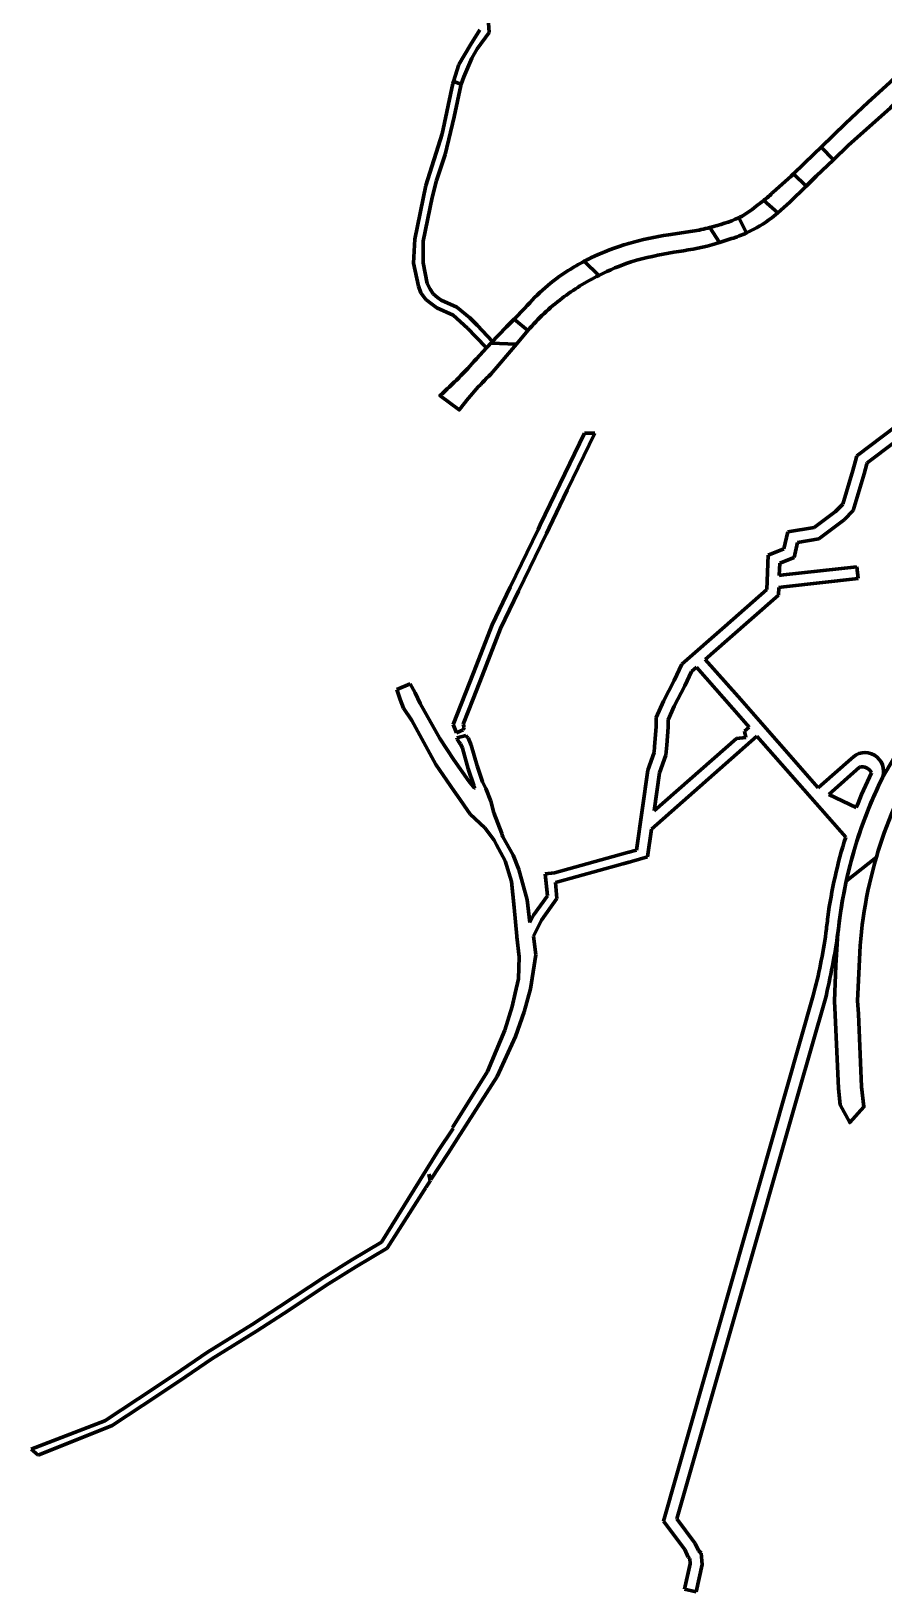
# Model space of a CAD drawing. Header units: inches. Extents: x 4096 to 6070, y 2882 to 5388.
# Drawn here: x 4341.3 to 4469.9, y 4067.1 to 4302.5 of the extents above; entities that cross this region are included whole.
import ezdxf

# ---------------------------------------------------------------- set-up
doc = ezdxf.new("R2010")
doc.units = ezdxf.units.IN
doc.header["$MEASUREMENT"] = 0
doc.layers.add('access road', color=150, linetype='Continuous', lineweight=30)
doc.layers.add('footpath line', color=2, linetype='Continuous', lineweight=30)

# ---------------------------------------------------------------- blocks, each defined once
blk = doc.blocks.new('road 5')
at = {"layer": 'footpath line', "lineweight": 90}
for p, q in [((4410.38, 4302.28), (4410.17, 4305.14)), ((4408.99, 4302.69), (4407.54, 4300.43)), ((4408.59, 4299.79), (4410.38, 4302.28)), ((4407.54, 4300.43), (4405.78, 4297.44)), ((4407.75, 4298.41), (4408.59, 4299.79)), ((4405.78, 4297.44), (4405, 4294.86)), ((4406.55, 4295.6), (4407.75, 4298.41)), ((4404.91, 4294.56), (4403.27, 4287.01)), ((4405, 4294.86), (4404.91, 4294.56)), ((4405, 4294.86), (4406.15, 4294.47)), ((4406.15, 4294.47), (4405, 4294.86)), ((4405.08, 4289.53), (4406.08, 4294.28)), ((4406.08, 4294.28), (4406.15, 4294.47)), ((4406.15, 4294.47), (4406.55, 4295.6)), ((4403.74, 4283.89), (4405.08, 4289.53)), ((4405.08, 4289.53), (4405.08, 4289.53)), ((4403.27, 4287.01), (4400.81, 4279.21)), ((4402.44, 4279.97), (4403.74, 4283.89)), ((4401.77, 4277.39), (4402.44, 4279.97)), ((4400.81, 4279.21), (4399.14, 4271.11)), ((4400.42, 4270.82), (4401.77, 4277.39)), ((4399.14, 4271.11), (4398.96, 4267.47)), ((4400.43, 4267.55), (4400.42, 4270.82)), ((4398.96, 4267.47), (4399.71, 4264)), ((4401.03, 4264.39), (4400.43, 4267.55)), ((4399.71, 4264), (4400.09, 4263.01)), ((4401.48, 4263.58), (4401.03, 4264.39)), ((4401.95, 4262.86), (4401.48, 4263.58)), ((4400.09, 4263.01), (4400.82, 4261.99)), ((4400.82, 4261.99), (4401.68, 4261.32)), ((4401.68, 4261.32), (4402.48, 4260.75)), ((4402.58, 4262.29), (4401.95, 4262.86)), ((4403.12, 4261.9), (4402.58, 4262.29)), ((4405.5, 4260.84), (4403.12, 4261.9)), ((4402.48, 4260.75), (4404.95, 4259.62)), ((4404.95, 4259.62), (4407.12, 4257.67)), ((4407.44, 4259.25), (4405.5, 4260.84)), ((4408.58, 4258.12), (4407.44, 4259.25)), ((4407.12, 4257.67), (4408.37, 4256.38)), ((4408.37, 4256.38), (4410, 4254.7)), ((4410.9, 4255.66), (4408.58, 4258.12)), ((4410, 4254.7), (4410.9, 4255.66)), ((4481.85, 4250.55), (4465.86, 4238.41)), ((4467.43, 4237.35), (4482.94, 4249.12)), ((4424.76, 4241.81), (4418.1, 4228.01)), ((4422.17, 4233.23), (4426.31, 4241.81)), ((4426.31, 4241.81), (4424.76, 4241.81)), ((4465.66, 4237.68), (4465.26, 4236.21)), ((4465.86, 4238.41), (4465.66, 4237.68)), ((4465.26, 4236.21), (4463.73, 4231.13)), ((4465.33, 4230.19), (4466.99, 4235.71)), ((4466.99, 4235.71), (4467.4, 4237.21)), ((4466.99, 4235.71), (4466.99, 4235.71)), ((4467.4, 4237.21), (4467.43, 4237.35)), ((4419.43, 4227.55), (4422.17, 4233.23)), ((4422.17, 4233.23), (4422.17, 4233.23)), ((4463.73, 4231.13), (4462.65, 4230.03)), ((4462.65, 4230.03), (4459.43, 4227.59)), ((4460.15, 4225.88), (4463.94, 4228.77)), ((4463.94, 4228.77), (4465.33, 4230.19)), ((4417.76, 4227.31), (4413.55, 4218.62)), ((4414.81, 4218.02), (4419.02, 4226.7)), ((4418.1, 4228.01), (4417.76, 4227.31)), ((4419.02, 4226.7), (4419.43, 4227.55)), ((4455.45, 4226.95), (4454.86, 4224.39)), ((4459.43, 4227.59), (4455.45, 4226.95)), ((4456.93, 4225.36), (4460.15, 4225.88)), ((4452.5, 4223.43), (4452.27, 4218.27)), ((4454.86, 4224.39), (4452.5, 4223.43)), ((4456.4, 4223.07), (4456.93, 4225.36)), ((4454.17, 4220.37), (4454.25, 4222.2)), ((4454.25, 4222.2), (4456.4, 4223.07)), ((4465.89, 4221.68), (4454.81, 4220.44)), ((4466.09, 4219.89), (4465.89, 4221.68)), ((4413.55, 4218.62), (4410.81, 4212.91)), ((4454.09, 4218.55), (4454.83, 4218.63)), ((4454.81, 4220.44), (4454.17, 4220.37)), ((4454.83, 4218.63), (4466.09, 4219.89)), ((4466.09, 4219.89), (4466.09, 4219.89)), ((4412.1, 4212.36), (4414.81, 4218.02)), ((4414.81, 4218.02), (4414.81, 4218.02)), ((4452.27, 4218.27), (4445.93, 4212.68)), ((4446.32, 4210.63), (4454.04, 4217.42)), ((4454.04, 4217.42), (4454.09, 4218.55)), ((4410.81, 4212.91), (4407.99, 4205.69)), ((4409.31, 4205.22), (4412.1, 4212.36)), ((4445.93, 4212.68), (4439.45, 4206.98)), ((4443, 4207.71), (4446.32, 4210.63)), ((4439.45, 4206.98), (4438.28, 4204.51)), ((4447.94, 4202.1), (4443, 4207.71)), ((4443, 4207.71), (4443, 4207.71)), ((4407.99, 4205.69), (4404.95, 4197.89)), ((4407.96, 4201.74), (4409.31, 4205.22)), ((4409.31, 4205.22), (4409.31, 4205.22)), ((4438.28, 4204.51), (4436.67, 4201.42)), ((4439.89, 4203.71), (4440.92, 4205.88)), ((4440.92, 4205.88), (4441.65, 4206.52)), ((4441.65, 4206.52), (4448.6, 4198.63)), ((4398.48, 4204.03), (4396.43, 4203.19)), ((4396.43, 4203.19), (4396.97, 4201.67)), ((4399.19, 4202.64), (4398.48, 4204.03)), ((4399.99, 4201.07), (4399.19, 4202.64)), ((4399.19, 4202.64), (4399.19, 4202.64)), ((4438.29, 4200.63), (4439.89, 4203.71)), ((4396.97, 4201.67), (4397.43, 4200.36)), ((4396.97, 4201.67), (4396.97, 4201.67)), ((4397.43, 4200.36), (4398.72, 4198.51)), ((4402.95, 4195.77), (4399.99, 4201.07)), ((4406.47, 4197.93), (4407.96, 4201.74)), ((4436.67, 4201.42), (4435.57, 4198.95)), ((4437.37, 4198.58), (4438.29, 4200.63)), ((4460.05, 4188.34), (4447.94, 4202.1)), ((4398.72, 4198.51), (4402.34, 4191.84)), ((4404.95, 4197.89), (4405.46, 4196.65)), ((4406.62, 4197.47), (4406.47, 4197.93)), ((4406.48, 4197.06), (4406.62, 4197.47)), ((4435.59, 4197.54), (4435.35, 4194.57)), ((4435.57, 4198.95), (4435.59, 4197.54)), ((4437.17, 4194.75), (4437.39, 4197.49)), ((4437.39, 4197.49), (4437.37, 4198.58)), ((4448.6, 4198.63), (4449.61, 4197.47)), ((4449.61, 4197.47), (4448.93, 4196.87)), ((4405.04, 4192.55), (4402.95, 4195.77)), ((4405.46, 4196.65), (4406.02, 4196.89)), ((4405.68, 4195.95), (4405.51, 4195.88)), ((4405.51, 4195.88), (4405.57, 4195.67)), ((4405.57, 4195.67), (4405.9, 4195.1)), ((4406.31, 4196.09), (4405.68, 4195.95)), ((4405.9, 4195.1), (4406.06, 4194.99)), ((4406.02, 4196.89), (4406.48, 4197.06)), ((4406.85, 4196.25), (4406.31, 4196.09)), ((4406.97, 4196.06), (4406.85, 4196.25)), ((4407.21, 4195.88), (4406.97, 4196.06)), ((4407.66, 4194.76), (4407.21, 4195.88)), ((4434.88, 4182.1), (4450.8, 4196.12)), ((4447.7, 4195.79), (4435.26, 4184.84)), ((4449.11, 4195.93), (4447.7, 4195.79)), ((4448.93, 4196.87), (4449.11, 4195.93)), ((4450.8, 4196.12), (4464.2, 4180.91)), ((4406.06, 4194.99), (4406.33, 4194.31)), ((4406.33, 4194.31), (4407.22, 4191.21)), ((4408.55, 4191.63), (4407.66, 4194.76)), ((4435.27, 4193.64), (4434.32, 4191.02)), ((4435.35, 4194.57), (4435.27, 4193.64)), ((4436.07, 4190.58), (4437.05, 4193.25)), ((4437.05, 4193.25), (4437.17, 4194.75)), ((4402.34, 4191.84), (4405.12, 4187.82)), ((4407.33, 4189.34), (4405.04, 4192.55)), ((4407.22, 4191.21), (4408.06, 4188.69)), ((4409.36, 4189.23), (4408.55, 4191.63)), ((4408.55, 4191.63), (4408.55, 4191.63)), ((4434.32, 4191.02), (4432.61, 4178.95)), ((4435.26, 4184.84), (4436.07, 4190.58)), ((4464.99, 4192.7), (4460.5, 4188.74)), ((4461.63, 4187.33), (4466.29, 4191.44)), ((4408.19, 4188.27), (4407.33, 4189.34)), ((4407.33, 4189.34), (4407.33, 4189.34)), ((4408.06, 4188.69), (4408.26, 4188.3)), ((4408.26, 4188.3), (4408.19, 4188.27)), ((4409.55, 4188.86), (4409.36, 4189.23)), ((4409.86, 4188.24), (4409.55, 4188.86)), ((4410.61, 4186.33), (4409.86, 4188.24)), ((4409.86, 4188.24), (4409.86, 4188.24)), ((4460.5, 4188.74), (4460.05, 4188.34)), ((4469.76, 4189.91), (4469.76, 4189.91)), ((4405.12, 4187.82), (4405.59, 4187.14)), ((4405.59, 4187.14), (4407.52, 4184.34)), ((4411.08, 4184.54), (4410.61, 4186.33)), ((4465.79, 4185.37), (4461.63, 4187.33)), ((4461.63, 4187.33), (4461.63, 4187.33)), ((4407.52, 4184.34), (4409.71, 4182.3)), ((4412.31, 4181.44), (4411.08, 4184.54)), ((4409.71, 4182.3), (4411.14, 4180.42)), ((4412.34, 4181.18), (4412.31, 4181.44)), ((4412.45, 4180.94), (4412.33, 4181.18)), ((4434.29, 4177.92), (4434.88, 4182.1)), ((4411.14, 4180.42), (4411.51, 4179.74)), ((4411.51, 4179.74), (4411.51, 4179.74)), ((4411.51, 4179.74), (4412.8, 4177.34)), ((4414, 4178.16), (4412.45, 4180.94)), ((4432.61, 4178.95), (4431.26, 4178.56)), ((4431.49, 4178.62), (4431.26, 4178.56)), ((4412.8, 4177.34), (4413.74, 4174.21)), ((4414.87, 4176), (4414, 4178.16)), ((4431.26, 4178.56), (4420.26, 4175.52)), ((4420.37, 4174.07), (4430.21, 4176.77)), ((4430.21, 4176.77), (4431.41, 4177.11)), ((4430.64, 4176.89), (4434.29, 4177.92)), ((4413.74, 4174.21), (4414.17, 4170.28)), ((4416.09, 4171.44), (4414.87, 4176)), ((4420.26, 4175.52), (4418.83, 4175.37)), ((4418.83, 4175.37), (4419.17, 4172.03)), ((4420.61, 4171.64), (4420.37, 4174.07)), ((4419.17, 4172.03), (4417.06, 4169.12)), ((4418.26, 4168.39), (4420.61, 4171.64)), ((4414.17, 4170.28), (4414.54, 4165.94)), ((4416.53, 4168.04), (4416.09, 4171.44)), ((4417.06, 4169.12), (4416.53, 4168.04)), ((4417.22, 4166.28), (4418.26, 4168.39)), ((4463.26, 4168.42), (4463.26, 4168.42)), ((4414.54, 4165.94), (4414.55, 4165.87)), ((4414.55, 4165.87), (4414.9, 4162.85)), ((4417.06, 4165.95), (4417.22, 4166.28)), ((4417.42, 4163.15), (4417.06, 4165.95)), ((4414.9, 4162.85), (4414.8, 4159.5)), ((4416.61, 4158.02), (4417.42, 4163.15)), ((4417.42, 4163.15), (4417.42, 4163.15)), ((4414.8, 4159.5), (4414.32, 4157.38)), ((4414.32, 4157.38), (4414.39, 4157.43)), ((4414.39, 4157.43), (4414.32, 4157.39)), ((4415.65, 4154.53), (4416.61, 4158.02)), ((4413.87, 4155.36), (4412.75, 4151.8)), ((4414.32, 4157.38), (4413.87, 4155.36)), ((4414.32, 4157.39), (4414.32, 4157.38)), ((4459.28, 4157.03), (4436.71, 4077.7)), ((4457.02, 4142.19), (4461.12, 4156.53)), ((4414.35, 4150.84), (4415.65, 4154.53)), ((4415.65, 4154.53), (4415.65, 4154.53)), ((4412.75, 4151.8), (4410.11, 4145.53)), ((4411.58, 4144.77), (4414.35, 4150.84)), ((4410.11, 4145.53), (4404.85, 4137.07)), ((4405.6, 4135.45), (4411.58, 4144.77)), ((4438.68, 4078.07), (4457.02, 4142.19)), ((4457.02, 4142.19), (4457.02, 4142.19)), ((4402.69, 4133.59), (4404.95, 4136.93)), ((4404.17, 4133.24), (4405.6, 4135.45)), ((4405.6, 4135.45), (4405.6, 4135.45)), ((4402.69, 4133.59), (4399.04, 4127.72)), ((4401.6, 4129.24), (4404.17, 4133.24)), ((4404.17, 4133.24), (4404.17, 4133.24)), ((4401.45, 4129.12), (4401.28, 4130.05)), ((4401.28, 4130.05), (4401.6, 4129.24)), ((4399.04, 4127.72), (4394.11, 4119.79)), ((4394.97, 4118.91), (4400.56, 4127.62)), ((4400.55, 4127.62), (4400.56, 4127.62)), ((4400.56, 4127.62), (4400.77, 4127.94)), ((4400.56, 4127.62), (4400.56, 4127.62)), ((4400.69, 4128), (4400.85, 4128.07)), ((4400.77, 4127.94), (4400.69, 4128)), ((4400.85, 4128.07), (4401.01, 4128.32)), ((4401.01, 4128.32), (4401.01, 4128.36)), ((4401.01, 4128.36), (4401.04, 4128.36)), ((4401.04, 4128.36), (4401.41, 4128.94)), ((4401.41, 4128.94), (4401.45, 4129.12)), ((4394.11, 4119.79), (4389.64, 4117.12)), ((4390.27, 4116.09), (4394.97, 4118.91)), ((4389.64, 4117.12), (4385.48, 4114.52)), ((4386.13, 4113.51), (4390.27, 4116.09)), ((4385.48, 4114.52), (4378.71, 4110.05)), ((4379.37, 4109.05), (4386.13, 4113.51)), ((4378.71, 4110.05), (4374.6, 4107.4)), ((4375.24, 4106.38), (4379.37, 4109.05)), ((4374.6, 4107.4), (4367.89, 4103.2)), ((4368.54, 4102.19), (4375.24, 4106.38)), ((4367.89, 4103.2), (4362.92, 4099.84)), ((4363.59, 4098.84), (4368.54, 4102.19)), ((4362.92, 4099.84), (4357.42, 4096.17)), ((4358.08, 4095.17), (4363.59, 4098.84)), ((4357.42, 4096.17), (4352.38, 4092.85)), ((4353.49, 4092.15), (4358.08, 4095.17)), ((4352.38, 4092.85), (4341.26, 4088.56)), ((4342.31, 4087.69), (4353.49, 4092.15)), ((4341.26, 4088.56), (4342.31, 4087.69)), ((4436.71, 4077.7), (4439.93, 4073.45)), ((4441.49, 4074.36), (4438.68, 4078.07)), ((4439.93, 4073.45), (4440.43, 4072.28)), ((4441.95, 4073.3), (4441.49, 4074.36)), ((4442.38, 4072.87), (4441.95, 4073.3)), ((4442.52, 4071.17), (4442.38, 4072.87)), ((4440.71, 4071.29), (4439.86, 4067.44)), ((4440.43, 4072.28), (4440.64, 4072.07)), ((4440.64, 4072.07), (4440.71, 4071.29)), ((4441.62, 4067.06), (4442.52, 4071.17)), ((4439.86, 4067.44), (4441.62, 4067.06))]:
    blk.add_line(p, q, dxfattribs=at)
for centre, radius, start, end in [((4467.1, 4190.83), 2.81, 340.9844, 138.4995), ((4531.16, 4159.62), 70.27, 153.855, 158.4988), ((4466.69, 4189.97), 1.52, 23.7, 105.3549), ((4531.16, 4159.62), 68.47, 153.7381, 172.6138), ((4531.16, 4159.62), 70.27, 162.366, 172.462), ((4388.03, 4176.46), 73.85, 352.2124, 353.1328), ((4531.16, 4159.62), 70.27, 172.462, 173.4525), ((4362.29, 4180.52), 101.7, 352.0544, 352.5966), ((4531.16, 4159.62), 68.47, 172.6138, 173.4593), ((4388.03, 4176.46), 73.85, 344.7439, 352.2124), ((4362.29, 4180.52), 101.7, 346.3524, 352.0544), ((4399.91, 4133.61), 6.03, 33.3837, 34.9914), ((4399.91, 4133.61), 6.03, 33.3837, 34.9914)]:
    blk.add_arc(centre, radius, start, end, dxfattribs=at)

msp = doc.modelspace()

# ---------------------------------------------------------------- linework, layer by layer
at = {"layer": 'access road', "lineweight": 90}
for points in [[(4470.95, 4290.91), (4474.96, 4294.97), (4478.88, 4299.31), (4476.83, 4301.19), (4474.51, 4298.31), (4470.83, 4294.72), (4467.6, 4291.78), (4464.18, 4288.53), (4460.48, 4284.97), (4462.34, 4283.08), (4464.57, 4285.22), (4470.95, 4290.91)], [(4462.34, 4283.08), (4460.48, 4284.97), (4459.42, 4283.95), (4456.33, 4280.97), (4458.23, 4279.1), (4459.75, 4280.58), (4462.34, 4283.08)], [(4416.21, 4257.33), (4414.15, 4259.05), (4412.98, 4257.89), (4410.64, 4255.39), (4414.48, 4255.28), (4416.21, 4257.33)]]:
    msp.add_lwpolyline(points, close=True, dxfattribs=at)
for points in [[(4458.23, 4279.1), (4456.33, 4280.97), (4455.94, 4280.6), (4453.23, 4278.18, -0.021286), (4451.82, 4276.94), (4453.92, 4275.08), (4455.78, 4276.68), (4458.23, 4279.1)], [(4453.92, 4275.08), (4451.82, 4276.94, -0.016627), (4450.65, 4276.06, -0.053778), (4448.22, 4274.4, -0.001633), (4448.05, 4274.33), (4449.23, 4272.05, 0.056869), (4453.06, 4274.34), (4453.92, 4275.08)], [(4443.99, 4270.24), (4445.12, 4270.6), (4443.69, 4272.84, -0.02419), (4441.07, 4272.31), (4437.45, 4271.74, 0.077254), (4425.7, 4268.26, 0.007966), (4424.74, 4267.77), (4426.94, 4265.64, -0.034973), (4431.82, 4267.69, -0.02776), (4438.27, 4269.15, 0.032086), (4443.99, 4270.24)], [(4448.05, 4274.33, -0.041753), (4443.69, 4272.84), (4445.12, 4270.6), (4446.95, 4271.18, 0.029957), (4449.23, 4272.05), (4448.05, 4274.33, -0.041753)], [(4421.38, 4262.19), (4421.38, 4262.19, -0.043266), (4426.94, 4265.64), (4424.74, 4267.77, 0.020961), (4422.3, 4266.35, 0.079643), (4415.78, 4260.68), (4414.15, 4259.05), (4416.21, 4257.33, -0.053316), (4421.38, 4262.19)], [(4414.48, 4255.28), (4410.64, 4255.39), (4410, 4254.7), (4408.45, 4253.05, -0.029838), (4402.95, 4247.51), (4405.86, 4245.34, -0.041291), (4410.64, 4250.75), (4414.48, 4255.28)], [(4474.84, 4192), (4474.15, 4197.36), (4469.76, 4189.91, 0.060802), (4464.28, 4174.26), (4468.82, 4177.89, -0.059268), (4474.84, 4192)], [(4468.82, 4177.89), (4464.28, 4174.26, 0.046929), (4462.72, 4161.53), (4462.49, 4156.17), (4462.62, 4154.08), (4463.09, 4142.98), (4463.37, 4140.53), (4464.79, 4137.83), (4466.93, 4140.19), (4466.58, 4143.25), (4466.12, 4154.26), (4465.99, 4156.21), (4466.22, 4161.4, -0.064481), (4468.82, 4177.89)]]:
    msp.add_lwpolyline(points, format="xyb", close=True, dxfattribs=at)

# ---------------------------------------------------------------- block references
at = {"layer": 'footpath line', "color": 0, "lineweight": 90}
msp.add_blockref('road 5', (0, 0), dxfattribs=at)

doc.saveas('drawing.dxf')
